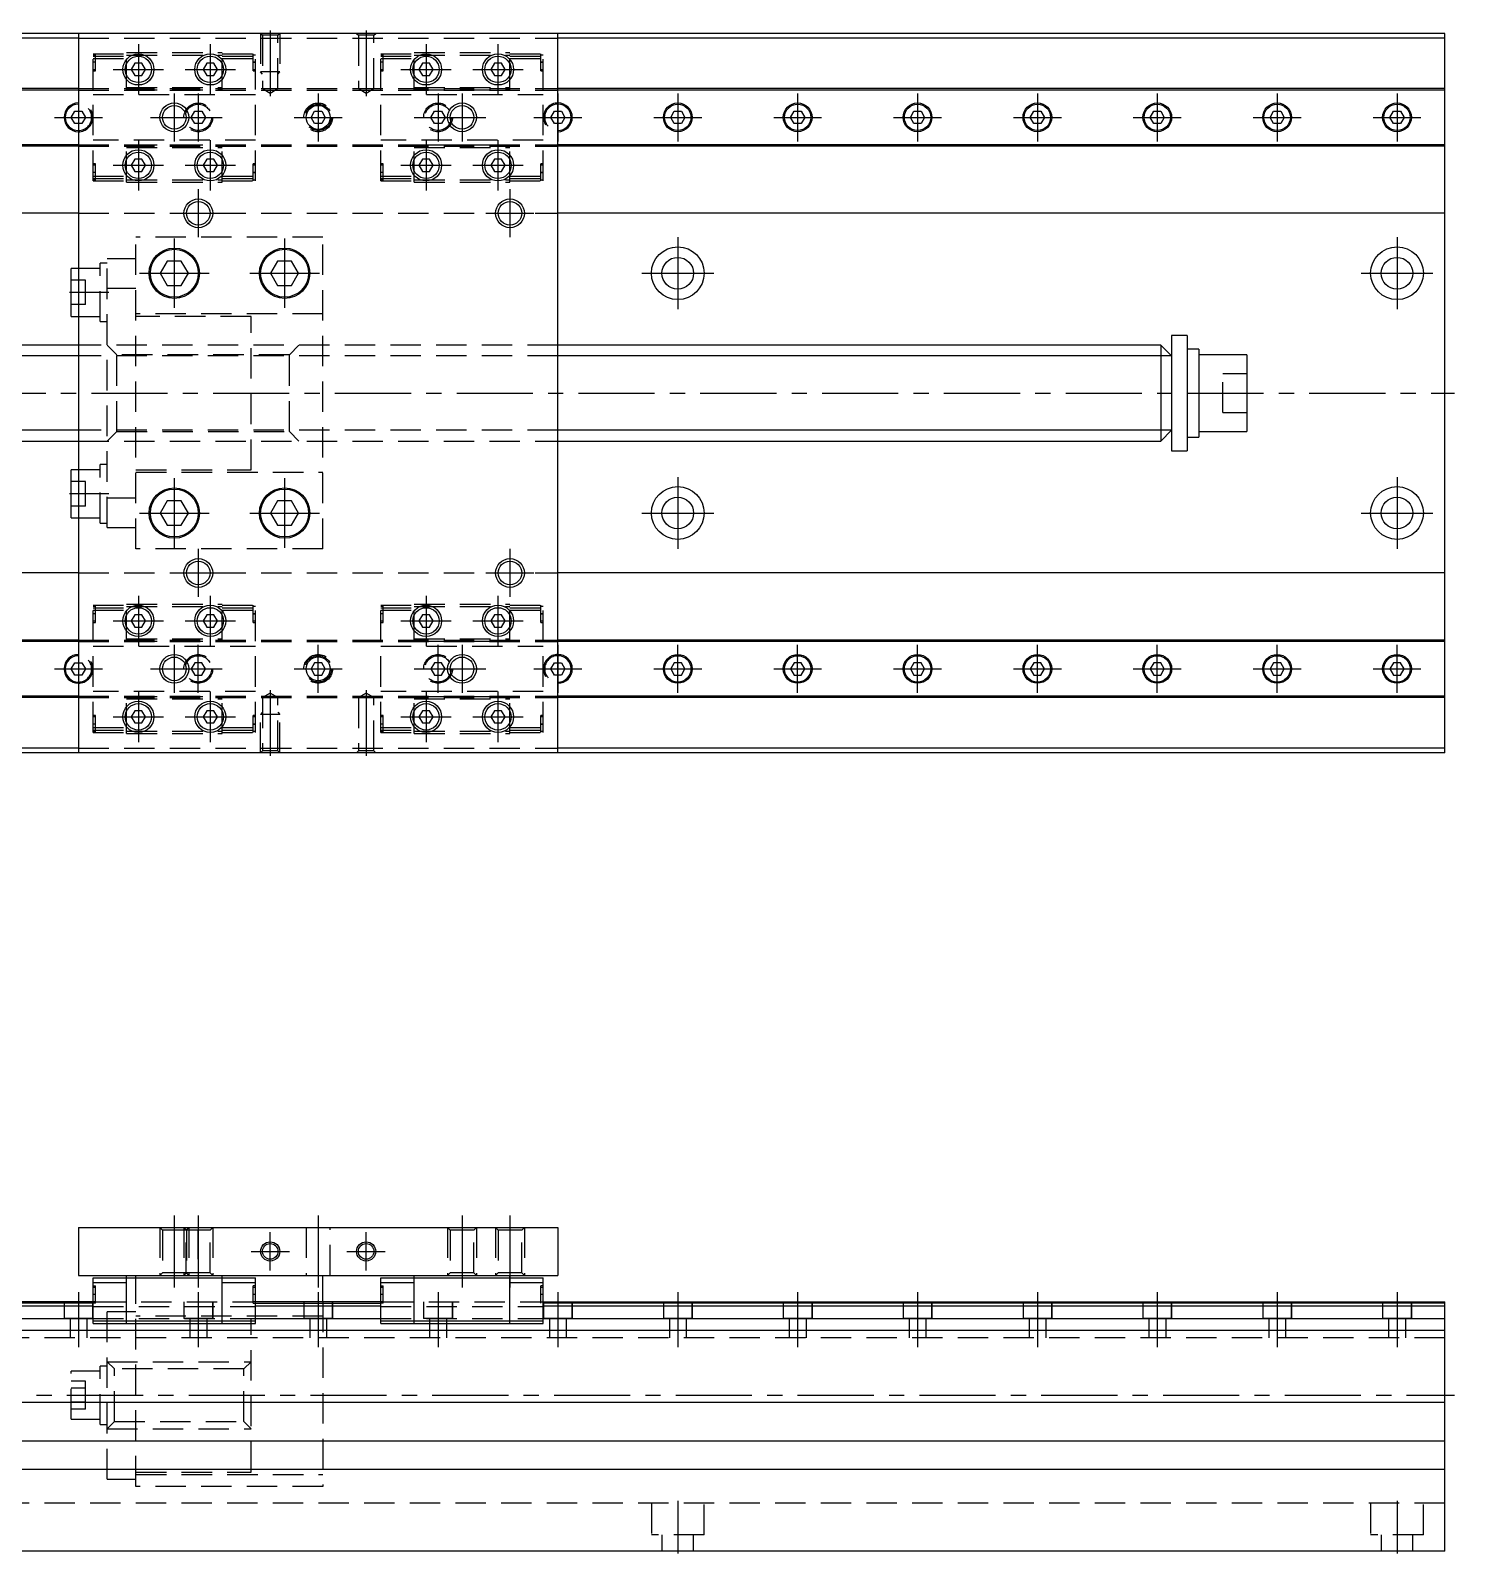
# Model space of a CAD drawing. Extents: x -2 to 800, y -8 to 327.
# Drawn here: x 502.7 to 799.7, y 9.5 to 327.1 of the extents above; entities that cross this region are included whole.
import ezdxf

# ---------------------------------------------------------------- set-up
doc = ezdxf.new("R2010")
doc.units = 0
doc.header["$LTSCALE"] = 0.5
doc.linetypes.add('CENTER', pattern=[50.8, 31.75, -6.35, 6.35, -6.35])
doc.linetypes.add('DASHED', pattern=[19.05, 12.7, -6.35])
for name, color, linetype in [('MSM_CENTER', 1, 'CENTER'), ('MSM_CONTINUOUS', 7, 'CONTINUOUS'), ('MSM_DASHED', 4, 'DASHED'), ('MSM_NARROW', 5, 'CONTINUOUS')]:
    doc.layers.add(name, color=color, linetype=linetype)

msp = doc.modelspace()

# ---------------------------------------------------------------- linework, layer by layer
at = {"layer": 'MSM_CENTER'}
for p, q in [((525.18, 324.22), (525.18, 313.72)), ((540.18, 324.22), (540.18, 313.72)), ((552.68, 327.09), (552.68, 313.41)), ((572.68, 327.09), (572.68, 313.41)), ((585.18, 324.22), (585.18, 313.72)), ((600.18, 324.22), (600.18, 313.72)), ((516.25, 320.47), (515.7, 320.47)), ((519.93, 318.97), (530.43, 318.97)), ((534.93, 318.97), (545.43, 318.97)), ((549.65, 320.47), (549.1, 320.47)), ((576.25, 320.47), (575.7, 320.47)), ((579.93, 318.97), (590.43, 318.97)), ((594.93, 318.97), (605.43, 318.97)), ((609.65, 320.47), (609.1, 320.47)), ((512.68, 313.97), (512.68, 303.97)), ((532.68, 313.97), (532.68, 303.97)), ((537.68, 313.97), (537.68, 303.97)), ((562.68, 313.97), (562.68, 303.97)), ((587.68, 313.97), (587.68, 303.97)), ((592.68, 313.97), (592.68, 303.97)), ((612.68, 313.97), (612.68, 303.97)), ((637.68, 313.97), (637.68, 303.97)), ((662.68, 313.97), (662.68, 303.97)), ((687.68, 313.97), (687.68, 303.97)), ((712.68, 313.97), (712.68, 303.97)), ((737.68, 313.97), (737.68, 303.97)), ((762.68, 313.97), (762.68, 303.97)), ((787.68, 313.97), (787.68, 303.97)), ((507.68, 308.97), (517.68, 308.97)), ((527.68, 308.97), (542.68, 308.97)), ((557.68, 308.97), (567.68, 308.97)), ((582.68, 308.97), (597.68, 308.97)), ((607.68, 308.97), (617.68, 308.97)), ((632.68, 308.97), (642.68, 308.97)), ((657.68, 308.97), (667.68, 308.97)), ((682.68, 308.97), (692.68, 308.97)), ((707.68, 308.97), (717.68, 308.97)), ((732.68, 308.97), (742.68, 308.97)), ((757.68, 308.97), (767.68, 308.97)), ((782.68, 308.97), (792.68, 308.97)), ((525.18, 304.22), (525.18, 293.72)), ((540.18, 304.22), (540.18, 293.72)), ((585.18, 304.22), (585.18, 293.72)), ((600.18, 304.22), (600.18, 293.72)), ((519.93, 298.97), (530.43, 298.97)), ((534.93, 298.97), (545.43, 298.97)), ((579.93, 298.97), (590.43, 298.97)), ((594.93, 298.97), (605.43, 298.97)), ((516.25, 297.47), (515.7, 297.47)), ((549.65, 297.47), (549.1, 297.47)), ((576.25, 297.47), (575.7, 297.47)), ((609.65, 297.47), (609.1, 297.47)), ((537.68, 293.97), (537.68, 283.97)), ((602.68, 293.97), (602.68, 283.97)), ((532.68, 288.97), (542.68, 288.97)), ((597.68, 288.97), (607.68, 288.97)), ((532.68, 283.72), (532.68, 269.22)), ((555.68, 283.72), (555.68, 269.22)), ((637.68, 283.97), (637.68, 268.97)), ((787.68, 283.97), (787.68, 268.97)), ((525.43, 276.47), (539.93, 276.47)), ((548.43, 276.47), (562.93, 276.47)), ((630.18, 276.47), (645.18, 276.47)), ((780.18, 276.47), (795.18, 276.47)), ((519.05, 272.47), (510.8, 272.47)), ((210.58, 251.47), (799.68, 251.47)), ((532.68, 233.72), (532.68, 219.22)), ((555.68, 233.72), (555.68, 219.22)), ((637.68, 233.97), (637.68, 218.97)), ((787.68, 233.97), (787.68, 218.97)), ((519.05, 230.47), (510.8, 230.47)), ((525.43, 226.47), (539.93, 226.47)), ((548.43, 226.47), (562.93, 226.47)), ((630.18, 226.47), (645.18, 226.47)), ((780.18, 226.47), (795.18, 226.47)), ((537.68, 218.97), (537.68, 208.97)), ((602.68, 218.97), (602.68, 208.97)), ((532.68, 213.97), (542.68, 213.97)), ((597.68, 213.97), (607.68, 213.97)), ((525.18, 209.22), (525.18, 198.72)), ((540.18, 209.22), (540.18, 198.72)), ((585.18, 209.22), (585.18, 198.72)), ((600.18, 209.22), (600.18, 198.72)), ((516.25, 205.47), (515.7, 205.47)), ((519.93, 203.97), (530.43, 203.97)), ((534.93, 203.97), (545.43, 203.97)), ((549.65, 205.47), (549.1, 205.47)), ((576.25, 205.47), (575.7, 205.47)), ((579.93, 203.97), (590.43, 203.97)), ((594.93, 203.97), (605.43, 203.97)), ((609.65, 205.47), (609.1, 205.47)), ((512.68, 198.97), (512.68, 188.97)), ((532.68, 198.97), (532.68, 188.97)), ((537.68, 188.97), (537.68, 198.97)), ((562.68, 188.97), (562.68, 198.97)), ((587.68, 188.97), (587.68, 198.97)), ((592.68, 198.97), (592.68, 188.97)), ((612.68, 198.97), (612.68, 188.97)), ((637.68, 188.97), (637.68, 198.97)), ((662.68, 188.97), (662.68, 198.97)), ((687.68, 188.97), (687.68, 198.97)), ((712.68, 188.97), (712.68, 198.97)), ((737.68, 188.97), (737.68, 198.97)), ((762.68, 188.97), (762.68, 198.97)), ((787.68, 188.97), (787.68, 198.97)), ((507.68, 193.97), (517.68, 193.97)), ((527.68, 193.97), (542.68, 193.97)), ((557.68, 193.97), (567.68, 193.97)), ((582.68, 193.97), (597.68, 193.97)), ((607.68, 193.97), (617.68, 193.97)), ((632.68, 193.97), (642.68, 193.97)), ((657.68, 193.97), (667.68, 193.97)), ((682.68, 193.97), (692.68, 193.97)), ((707.68, 193.97), (717.68, 193.97)), ((732.68, 193.97), (742.68, 193.97)), ((757.68, 193.97), (767.68, 193.97)), ((782.68, 193.97), (792.68, 193.97)), ((525.18, 189.22), (525.18, 178.72)), ((540.18, 189.22), (540.18, 178.72)), ((552.68, 189.53), (552.68, 175.85)), ((572.68, 189.53), (572.68, 175.85)), ((585.18, 189.22), (585.18, 178.72)), ((600.18, 189.22), (600.18, 178.72)), ((516.25, 182.47), (515.7, 182.47)), ((519.93, 183.97), (530.43, 183.97)), ((534.93, 183.97), (545.43, 183.97)), ((549.65, 182.47), (549.1, 182.47)), ((576.25, 182.47), (575.7, 182.47)), ((579.93, 183.97), (590.43, 183.97)), ((594.93, 183.97), (605.43, 183.97)), ((609.65, 182.47), (609.1, 182.47)), ((532.68, 80), (532.68, 65)), ((537.68, 80), (537.68, 65)), ((562.68, 80), (562.68, 65)), ((592.68, 80), (592.68, 65)), ((602.68, 80), (602.68, 65)), ((552.68, 68.5), (552.68, 76.5)), ((572.68, 68.5), (572.68, 76.5)), ((548.68, 72.5), (556.68, 72.5)), ((568.68, 72.5), (576.68, 72.5)), ((512.68, 64), (512.68, 52.5)), ((537.68, 64), (537.68, 52.5)), ((562.68, 64), (562.68, 52.5)), ((587.68, 64), (587.68, 52.5)), ((612.68, 64), (612.68, 52.5)), ((637.68, 64), (637.68, 52.5)), ((662.68, 64), (662.68, 52.5)), ((687.68, 64), (687.68, 52.5)), ((712.68, 64), (712.68, 52.5)), ((737.68, 64), (737.68, 52.5)), ((762.68, 64), (762.68, 52.5)), ((787.68, 64), (787.68, 52.5)), ((516.25, 63.5), (515.7, 63.5)), ((549.65, 63.5), (549.1, 63.5)), ((576.25, 63.5), (575.7, 63.5)), ((609.65, 63.5), (609.1, 63.5)), ((256.28, 42.5), (799.68, 42.5)), ((637.68, 20.5), (637.68, 9.5)), ((787.68, 20.5), (787.68, 9.5))]:
    msp.add_line(p, q, dxfattribs=at)
at = {"layer": 'MSM_CONTINUOUS'}
for p, q in [((512.68, 325.47), (327.68, 325.47)), ((797.68, 326.47), (327.73, 326.47)), ((512.68, 326.47), (512.68, 176.47)), ((612.68, 176.47), (612.68, 326.47)), ((797.68, 325.47), (612.68, 325.47)), ((797.68, 176.47), (797.68, 326.47)), ((524.44, 320.25), (523.7, 318.97)), ((523.7, 318.97), (524.44, 317.69)), ((525.92, 320.25), (524.44, 320.25)), ((524.44, 317.69), (525.92, 317.69)), ((526.65, 318.97), (525.92, 320.25)), ((525.92, 317.69), (526.65, 318.97)), ((539.44, 320.25), (538.7, 318.97)), ((538.7, 318.97), (539.44, 317.69)), ((540.92, 320.25), (539.44, 320.25)), ((539.44, 317.69), (540.92, 317.69)), ((541.65, 318.97), (540.92, 320.25)), ((540.92, 317.69), (541.65, 318.97)), ((584.44, 320.25), (583.7, 318.97)), ((583.7, 318.97), (584.44, 317.69)), ((585.92, 320.25), (584.44, 320.25)), ((584.44, 317.69), (585.92, 317.69)), ((586.65, 318.97), (585.92, 320.25)), ((585.92, 317.69), (586.65, 318.97)), ((599.44, 320.25), (598.7, 318.97)), ((598.7, 318.97), (599.44, 317.69)), ((600.92, 320.25), (599.44, 320.25)), ((599.44, 317.69), (600.92, 317.69)), ((601.65, 318.97), (600.92, 320.25)), ((600.92, 317.69), (601.65, 318.97)), ((512.68, 314.97), (327.68, 314.97)), ((512.68, 314.67), (327.68, 314.67)), ((797.68, 314.97), (612.68, 314.97)), ((797.63, 314.67), (612.68, 314.67)), ((797.63, 302.97), (797.63, 314.97)), ((511.2, 308.97), (511.94, 310.25)), ((511.94, 307.69), (511.2, 308.97)), ((511.94, 310.25), (512.68, 310.25)), ((561.2, 308.97), (561.94, 310.25)), ((561.94, 307.69), (561.2, 308.97)), ((561.94, 310.25), (563.42, 310.25)), ((563.42, 310.25), (564.15, 308.97)), ((564.15, 308.97), (563.42, 307.69)), ((612.68, 310.25), (613.42, 310.25)), ((613.42, 310.25), (614.15, 308.97)), ((614.15, 308.97), (613.42, 307.69)), ((636.2, 308.97), (636.94, 310.25)), ((636.94, 307.69), (636.2, 308.97)), ((636.94, 310.25), (638.42, 310.25)), ((638.42, 310.25), (639.15, 308.97)), ((639.15, 308.97), (638.42, 307.69)), ((661.2, 308.97), (661.94, 310.25)), ((661.94, 307.69), (661.2, 308.97)), ((661.94, 310.25), (663.42, 310.25)), ((663.42, 310.25), (664.15, 308.97)), ((664.15, 308.97), (663.42, 307.69)), ((686.2, 308.97), (686.94, 310.25)), ((686.94, 307.69), (686.2, 308.97)), ((686.94, 310.25), (688.42, 310.25)), ((688.42, 310.25), (689.15, 308.97)), ((689.15, 308.97), (688.42, 307.69)), ((711.2, 308.97), (711.94, 310.25)), ((711.94, 307.69), (711.2, 308.97)), ((711.94, 310.25), (713.42, 310.25)), ((713.42, 310.25), (714.15, 308.97)), ((714.15, 308.97), (713.42, 307.69)), ((736.2, 308.97), (736.94, 310.25)), ((736.94, 307.69), (736.2, 308.97)), ((736.94, 310.25), (738.42, 310.25)), ((738.42, 310.25), (739.15, 308.97)), ((739.15, 308.97), (738.42, 307.69)), ((761.2, 308.97), (761.94, 310.25)), ((761.94, 307.69), (761.2, 308.97)), ((761.94, 310.25), (763.42, 310.25)), ((763.42, 310.25), (764.15, 308.97)), ((764.15, 308.97), (763.42, 307.69)), ((786.2, 308.97), (786.94, 310.25)), ((786.94, 307.69), (786.2, 308.97)), ((786.94, 310.25), (788.42, 310.25)), ((788.42, 310.25), (789.15, 308.97)), ((789.15, 308.97), (788.42, 307.69)), ((512.68, 307.69), (511.94, 307.69)), ((563.42, 307.69), (561.94, 307.69)), ((613.42, 307.69), (612.68, 307.69)), ((638.42, 307.69), (636.94, 307.69)), ((663.42, 307.69), (661.94, 307.69)), ((688.42, 307.69), (686.94, 307.69)), ((713.42, 307.69), (711.94, 307.69)), ((738.42, 307.69), (736.94, 307.69)), ((763.42, 307.69), (761.94, 307.69)), ((788.42, 307.69), (786.94, 307.69)), ((512.68, 303.27), (327.68, 303.27)), ((512.68, 302.97), (327.68, 302.97)), ((797.63, 303.27), (612.68, 303.27)), ((797.63, 302.97), (612.68, 302.97)), ((524.44, 300.25), (523.7, 298.97)), ((523.7, 298.97), (524.44, 297.69)), ((525.92, 300.25), (524.44, 300.25)), ((526.65, 298.97), (525.92, 300.25)), ((525.92, 297.69), (526.65, 298.97)), ((539.44, 300.25), (538.7, 298.97)), ((538.7, 298.97), (539.44, 297.69)), ((540.92, 300.25), (539.44, 300.25)), ((541.65, 298.97), (540.92, 300.25)), ((540.92, 297.69), (541.65, 298.97)), ((584.44, 300.25), (583.7, 298.97)), ((583.7, 298.97), (584.44, 297.69)), ((585.92, 300.25), (584.44, 300.25)), ((586.65, 298.97), (585.92, 300.25)), ((585.92, 297.69), (586.65, 298.97)), ((599.44, 300.25), (598.7, 298.97)), ((598.7, 298.97), (599.44, 297.69)), ((600.92, 300.25), (599.44, 300.25)), ((601.65, 298.97), (600.92, 300.25)), ((600.92, 297.69), (601.65, 298.97)), ((524.44, 297.69), (525.92, 297.69)), ((539.44, 297.69), (540.92, 297.69)), ((584.44, 297.69), (585.92, 297.69)), ((599.44, 297.69), (600.92, 297.69)), ((512.68, 288.97), (327.68, 288.97)), ((797.68, 288.97), (612.68, 288.97)), ((511.18, 267.47), (511.18, 277.47)), ((512.68, 277.47), (511.18, 277.47)), ((531.21, 279.01), (529.74, 276.47)), ((529.74, 276.47), (531.21, 273.93)), ((534.14, 279.01), (531.21, 279.01)), ((535.61, 276.47), (534.14, 279.01)), ((534.14, 273.93), (535.61, 276.47)), ((554.21, 279.01), (552.74, 276.47)), ((552.74, 276.47), (554.21, 273.93)), ((557.14, 279.01), (554.21, 279.01)), ((558.61, 276.47), (557.14, 279.01)), ((557.14, 273.93), (558.61, 276.47)), ((531.21, 273.93), (534.14, 273.93)), ((554.21, 273.93), (557.14, 273.93)), ((511.18, 267.47), (512.68, 267.47)), ((512.68, 261.47), (327.68, 261.47)), ((738.43, 261.47), (612.68, 261.47)), ((740.68, 259.22), (738.43, 261.47)), ((738.43, 261.47), (738.43, 241.47)), ((740.68, 263.47), (740.68, 239.47)), ((743.88, 263.47), (740.68, 263.47)), ((743.88, 263.47), (743.88, 239.47)), ((746.38, 260.67), (743.88, 260.67)), ((746.38, 260.67), (746.38, 242.27)), ((756.38, 259.47), (746.38, 259.47)), ((756.38, 259.47), (756.38, 243.47)), ((327.68, 241.47), (512.68, 241.47)), ((612.68, 241.47), (738.43, 241.47)), ((738.43, 241.47), (740.68, 243.72)), ((743.88, 242.27), (746.38, 242.27)), ((746.38, 243.47), (756.38, 243.47)), ((740.68, 239.47), (743.88, 239.47)), ((511.18, 225.47), (511.18, 235.47)), ((512.68, 235.47), (511.18, 235.47)), ((531.21, 229.01), (529.74, 226.47)), ((534.14, 229.01), (531.21, 229.01)), ((535.61, 226.47), (534.14, 229.01)), ((554.21, 229.01), (552.74, 226.47)), ((557.14, 229.01), (554.21, 229.01)), ((558.61, 226.47), (557.14, 229.01)), ((529.74, 226.47), (531.21, 223.93)), ((534.14, 223.93), (535.61, 226.47)), ((552.74, 226.47), (554.21, 223.93)), ((557.14, 223.93), (558.61, 226.47)), ((511.18, 225.47), (512.68, 225.47)), ((531.21, 223.93), (534.14, 223.93)), ((554.21, 223.93), (557.14, 223.93)), ((512.68, 213.97), (327.68, 213.97)), ((797.68, 213.97), (612.68, 213.97)), ((524.44, 205.25), (523.7, 203.97)), ((523.7, 203.97), (524.44, 202.69)), ((525.92, 205.25), (524.44, 205.25)), ((526.65, 203.97), (525.92, 205.25)), ((525.92, 202.69), (526.65, 203.97)), ((539.44, 205.25), (538.7, 203.97)), ((538.7, 203.97), (539.44, 202.69)), ((540.92, 205.25), (539.44, 205.25)), ((541.65, 203.97), (540.92, 205.25)), ((540.92, 202.69), (541.65, 203.97)), ((584.44, 205.25), (583.7, 203.97)), ((583.7, 203.97), (584.44, 202.69)), ((585.92, 205.25), (584.44, 205.25)), ((586.65, 203.97), (585.92, 205.25)), ((585.92, 202.69), (586.65, 203.97)), ((599.44, 205.25), (598.7, 203.97)), ((598.7, 203.97), (599.44, 202.69)), ((600.92, 205.25), (599.44, 205.25)), ((601.65, 203.97), (600.92, 205.25)), ((600.92, 202.69), (601.65, 203.97)), ((524.44, 202.69), (525.92, 202.69)), ((539.44, 202.69), (540.92, 202.69)), ((584.44, 202.69), (585.92, 202.69)), ((599.44, 202.69), (600.92, 202.69)), ((512.68, 199.97), (327.68, 199.97)), ((512.68, 199.67), (327.68, 199.67)), ((797.63, 199.97), (612.68, 199.97)), ((797.63, 199.67), (612.68, 199.67)), ((797.63, 187.97), (797.63, 199.97)), ((511.2, 193.97), (511.94, 195.25)), ((511.94, 192.69), (511.2, 193.97)), ((511.94, 195.25), (512.68, 195.25)), ((561.94, 195.25), (561.2, 193.97)), ((561.2, 193.97), (561.94, 192.69)), ((563.42, 195.25), (561.94, 195.25)), ((564.15, 193.97), (563.42, 195.25)), ((563.42, 192.69), (564.15, 193.97)), ((612.68, 195.25), (613.42, 195.25)), ((613.42, 195.25), (614.15, 193.97)), ((614.15, 193.97), (613.42, 192.69)), ((636.94, 195.25), (636.2, 193.97)), ((636.2, 193.97), (636.94, 192.69)), ((638.42, 195.25), (636.94, 195.25)), ((639.15, 193.97), (638.42, 195.25)), ((638.42, 192.69), (639.15, 193.97)), ((661.94, 195.25), (661.2, 193.97)), ((661.2, 193.97), (661.94, 192.69)), ((663.42, 195.25), (661.94, 195.25)), ((664.15, 193.97), (663.42, 195.25)), ((663.42, 192.69), (664.15, 193.97)), ((686.94, 195.25), (686.2, 193.97)), ((686.2, 193.97), (686.94, 192.69)), ((688.42, 195.25), (686.94, 195.25)), ((689.15, 193.97), (688.42, 195.25)), ((688.42, 192.69), (689.15, 193.97)), ((711.94, 195.25), (711.2, 193.97)), ((711.2, 193.97), (711.94, 192.69)), ((713.42, 195.25), (711.94, 195.25)), ((714.15, 193.97), (713.42, 195.25)), ((713.42, 192.69), (714.15, 193.97)), ((736.94, 195.25), (736.2, 193.97)), ((736.2, 193.97), (736.94, 192.69)), ((738.42, 195.25), (736.94, 195.25)), ((739.15, 193.97), (738.42, 195.25)), ((738.42, 192.69), (739.15, 193.97)), ((761.94, 195.25), (761.2, 193.97)), ((761.2, 193.97), (761.94, 192.69)), ((763.42, 195.25), (761.94, 195.25)), ((764.15, 193.97), (763.42, 195.25)), ((763.42, 192.69), (764.15, 193.97)), ((786.94, 195.25), (786.2, 193.97)), ((786.2, 193.97), (786.94, 192.69)), ((788.42, 195.25), (786.94, 195.25)), ((789.15, 193.97), (788.42, 195.25)), ((788.42, 192.69), (789.15, 193.97)), ((512.68, 192.69), (511.94, 192.69)), ((561.94, 192.69), (563.42, 192.69)), ((613.42, 192.69), (612.68, 192.69)), ((636.94, 192.69), (638.42, 192.69)), ((661.94, 192.69), (663.42, 192.69)), ((686.94, 192.69), (688.42, 192.69)), ((711.94, 192.69), (713.42, 192.69)), ((736.94, 192.69), (738.42, 192.69)), ((761.94, 192.69), (763.42, 192.69)), ((786.94, 192.69), (788.42, 192.69)), ((512.68, 188.27), (327.68, 188.27)), ((512.68, 187.97), (327.68, 187.97)), ((797.63, 188.27), (612.68, 188.27)), ((797.68, 187.97), (612.68, 187.97)), ((524.44, 185.25), (523.7, 183.97)), ((525.92, 185.25), (524.44, 185.25)), ((526.65, 183.97), (525.92, 185.25)), ((539.44, 185.25), (538.7, 183.97)), ((540.92, 185.25), (539.44, 185.25)), ((541.65, 183.97), (540.92, 185.25)), ((584.44, 185.25), (583.7, 183.97)), ((585.92, 185.25), (584.44, 185.25)), ((586.65, 183.97), (585.92, 185.25)), ((599.44, 185.25), (598.7, 183.97)), ((600.92, 185.25), (599.44, 185.25)), ((601.65, 183.97), (600.92, 185.25)), ((523.7, 183.97), (524.44, 182.69)), ((524.44, 182.69), (525.92, 182.69)), ((525.92, 182.69), (526.65, 183.97)), ((538.7, 183.97), (539.44, 182.69)), ((539.44, 182.69), (540.92, 182.69)), ((540.92, 182.69), (541.65, 183.97)), ((583.7, 183.97), (584.44, 182.69)), ((584.44, 182.69), (585.92, 182.69)), ((585.92, 182.69), (586.65, 183.97)), ((598.7, 183.97), (599.44, 182.69)), ((599.44, 182.69), (600.92, 182.69)), ((600.92, 182.69), (601.65, 183.97)), ((512.68, 177.47), (327.68, 177.47)), ((797.68, 176.47), (327.73, 176.47)), ((797.68, 177.47), (612.68, 177.47)), ((512.68, 77.5), (512.68, 67.5)), ((512.68, 77.5), (612.68, 77.5)), ((612.68, 77.5), (612.68, 67.5)), ((512.68, 67.5), (612.68, 67.5)), ((515.73, 67), (549.63, 67)), ((515.73, 57.5), (515.73, 67)), ((522.73, 57.5), (522.73, 67.5)), ((542.63, 57.5), (542.63, 67.5)), ((549.63, 57.5), (549.63, 67)), ((563.68, 62), (563.68, 67.5)), ((575.73, 57.5), (575.73, 67)), ((575.73, 67), (609.63, 67)), ((582.73, 57.5), (582.73, 67.5)), ((602.63, 57.5), (602.63, 67.5)), ((609.63, 57.5), (609.63, 67)), ((515.73, 66), (522.73, 66)), ((515.73, 65.3), (516.23, 65.3)), ((516.23, 65), (515.73, 65)), ((516.23, 61.7), (516.23, 65.3)), ((542.63, 66), (549.63, 66)), ((549.13, 61.7), (549.13, 65.3)), ((549.63, 65.3), (549.13, 65.3)), ((549.63, 65), (549.13, 65)), ((575.73, 66), (582.73, 66)), ((575.73, 65.3), (576.23, 65.3)), ((576.23, 65), (575.73, 65)), ((576.23, 61.7), (576.23, 65.3)), ((602.63, 66), (609.63, 66)), ((609.63, 65.3), (609.13, 65.3)), ((609.13, 61.7), (609.13, 65.3)), ((609.63, 65), (609.13, 65)), ((516.23, 62), (327.68, 62)), ((516.23, 61.7), (327.68, 61.7)), ((515.73, 61.05), (327.68, 61.05)), ((516.23, 61.7), (515.73, 61.7)), ((576.23, 62), (549.13, 62)), ((549.13, 61.7), (575.73, 61.7)), ((549.13, 61.7), (549.63, 61.7)), ((575.73, 61.05), (549.63, 61.05)), ((576.23, 61.7), (575.73, 61.7)), ((609.13, 62), (797.63, 62)), ((797.63, 61.7), (609.63, 61.7)), ((797.63, 61.05), (609.63, 61.05)), ((797.63, 56), (797.63, 62)), ((515.73, 58.45), (327.68, 58.45)), ((515.73, 58), (549.63, 58)), ((515.73, 57.5), (549.63, 57.5)), ((575.73, 58.45), (549.63, 58.45)), ((575.73, 58), (609.63, 58)), ((575.73, 57.5), (609.63, 57.5)), ((797.63, 58.45), (609.63, 58.45)), ((797.68, 56), (327.68, 56)), ((797.68, 10), (797.68, 56)), ((797.68, 41), (327.68, 41)), ((327.68, 33), (797.68, 33)), ((797.68, 27), (327.68, 27)), ((797.68, 10), (327.68, 10))]:
    msp.add_line(p, q, dxfattribs=at)
for centre, radius in [((525.18, 318.97), 3.25), ((525.18, 318.97), 2.75), ((540.18, 318.97), 3.25), ((540.18, 318.97), 2.75), ((585.18, 318.97), 3.25), ((585.18, 318.97), 2.75), ((600.18, 318.97), 3.25), ((600.18, 318.97), 2.75), ((532.68, 308.97), 2.46), ((562.68, 308.97), 2.5), ((592.68, 308.97), 2.46), ((637.68, 308.97), 3), ((637.68, 308.97), 2.75), ((662.68, 308.97), 3), ((662.68, 308.97), 2.75), ((687.68, 308.97), 3), ((687.68, 308.97), 2.75), ((712.68, 308.97), 3), ((712.68, 308.97), 2.75), ((737.68, 308.97), 3), ((737.68, 308.97), 2.75), ((762.68, 308.97), 3), ((762.68, 308.97), 2.75), ((787.68, 308.97), 3), ((787.68, 308.97), 2.75), ((525.18, 298.97), 3.25), ((525.18, 298.97), 2.75), ((540.18, 298.97), 3.25), ((540.18, 298.97), 2.75), ((585.18, 298.97), 3.25), ((585.18, 298.97), 2.75), ((600.18, 298.97), 3.25), ((600.18, 298.97), 2.75), ((537.68, 288.97), 2.46), ((602.68, 288.97), 2.46), ((532.68, 276.47), 5.25), ((532.68, 276.47), 5), ((555.68, 276.47), 5.25), ((555.68, 276.47), 5), ((637.68, 276.47), 5.5), ((637.68, 276.47), 3.3), ((787.68, 276.47), 5.5), ((787.68, 276.47), 3.3), ((637.68, 226.47), 5.5), ((787.68, 226.47), 5.5), ((532.68, 226.47), 5.25), ((532.68, 226.47), 5), ((555.68, 226.47), 5.25), ((555.68, 226.47), 5), ((637.68, 226.47), 3.3), ((787.68, 226.47), 3.3), ((537.68, 213.97), 2.46), ((602.68, 213.97), 2.46), ((525.18, 203.97), 3.25), ((525.18, 203.97), 2.75), ((540.18, 203.97), 3.25), ((540.18, 203.97), 2.75), ((585.18, 203.97), 3.25), ((585.18, 203.97), 2.75), ((600.18, 203.97), 3.25), ((600.18, 203.97), 2.75), ((637.68, 193.97), 3), ((662.68, 193.97), 3), ((687.68, 193.97), 3), ((712.68, 193.97), 3), ((737.68, 193.97), 3), ((762.68, 193.97), 3), ((787.68, 193.97), 3), ((532.68, 193.97), 2.46), ((562.68, 193.97), 2.5), ((592.68, 193.97), 2.46), ((637.68, 193.97), 2.75), ((662.68, 193.97), 2.75), ((687.68, 193.97), 2.75), ((712.68, 193.97), 2.75), ((737.68, 193.97), 2.75), ((762.68, 193.97), 2.75), ((787.68, 193.97), 2.75), ((525.18, 183.97), 3.25), ((525.18, 183.97), 2.75), ((540.18, 183.97), 3.25), ((540.18, 183.97), 2.75), ((585.18, 183.97), 3.25), ((585.18, 183.97), 2.75), ((600.18, 183.97), 3.25), ((600.18, 183.97), 2.75), ((552.68, 72.5), 1.62), ((572.68, 72.5), 1.62)]:
    msp.add_circle(centre, radius, dxfattribs=at)
for centre, radius, start, end in [((512.68, 308.97), 3, 90, 270), ((512.68, 308.97), 2.75, 90, 270), ((612.68, 308.97), 3, 270, 90), ((612.68, 308.97), 2.75, 270, 90), ((512.68, 193.97), 3, 90, 270), ((612.68, 193.97), 3, 270, 90), ((512.68, 193.97), 2.75, 90, 270), ((612.68, 193.97), 2.75, 270, 90)]:
    msp.add_arc(centre, radius, start, end, dxfattribs=at)
at = {"layer": 'MSM_DASHED'}
for p, q in [((512.68, 325.47), (612.68, 325.47)), ((550.68, 326.47), (551.06, 326.09)), ((550.68, 326.47), (550.68, 318.47)), ((551.06, 326.09), (551.06, 314.97)), ((554.3, 326.09), (551.06, 326.09)), ((554.3, 326.09), (554.68, 326.47)), ((554.3, 314.97), (554.3, 326.09)), ((554.68, 326.47), (554.68, 318.47)), ((570.68, 326.47), (571.06, 326.09)), ((571.06, 326.09), (571.06, 314.97)), ((574.3, 326.09), (571.06, 326.09)), ((574.3, 326.09), (574.68, 326.47)), ((574.3, 314.97), (574.3, 326.09)), ((515.73, 295.72), (515.73, 322.22)), ((515.73, 322.22), (522.73, 322.22)), ((516.23, 321.97), (515.73, 321.97)), ((515.73, 321.72), (522.73, 321.72)), ((515.73, 321.22), (522.73, 321.22)), ((516.23, 318.67), (516.23, 322.22)), ((522.73, 322.47), (542.63, 322.47)), ((522.73, 314.72), (522.73, 322.47)), ((522.73, 321.97), (542.63, 321.97)), ((542.63, 314.72), (542.63, 322.47)), ((542.63, 322.22), (549.63, 322.22)), ((542.63, 321.72), (549.63, 321.72)), ((542.63, 321.22), (549.63, 321.22)), ((549.13, 318.67), (549.13, 322.22)), ((549.63, 321.97), (549.13, 321.97)), ((549.63, 295.72), (549.63, 322.22)), ((575.73, 322.22), (582.73, 322.22)), ((575.73, 295.72), (575.73, 322.22)), ((576.23, 321.97), (575.73, 321.97)), ((575.73, 321.72), (582.73, 321.72)), ((575.73, 321.22), (582.73, 321.22)), ((576.23, 318.67), (576.23, 322.22)), ((582.73, 322.47), (602.63, 322.47)), ((582.73, 314.72), (582.73, 322.47)), ((582.73, 321.97), (602.63, 321.97)), ((602.63, 314.72), (602.63, 322.47)), ((602.63, 322.22), (609.63, 322.22)), ((602.63, 321.72), (609.63, 321.72)), ((602.63, 321.22), (609.63, 321.22)), ((609.13, 318.67), (609.13, 322.22)), ((609.63, 321.97), (609.13, 321.97)), ((609.63, 295.72), (609.63, 322.22)), ((516.23, 320.47), (515.73, 320.47)), ((515.73, 318.97), (516.23, 318.97)), ((515.73, 318.67), (516.23, 318.67)), ((549.13, 320.47), (549.63, 320.47)), ((549.13, 318.97), (549.63, 318.97)), ((549.13, 318.67), (549.63, 318.67)), ((554.68, 318.47), (550.68, 318.47)), ((551.06, 317.97), (550.68, 318.47)), ((554.3, 317.97), (554.68, 318.47)), ((576.23, 320.47), (575.73, 320.47)), ((575.73, 318.97), (576.23, 318.97)), ((575.73, 318.67), (576.23, 318.67)), ((609.13, 320.47), (609.63, 320.47)), ((609.13, 318.97), (609.63, 318.97)), ((609.13, 318.67), (609.63, 318.67)), ((512.68, 314.97), (612.68, 314.97)), ((512.68, 314.67), (612.68, 314.67)), ((522.73, 315.22), (542.63, 315.22)), ((522.73, 314.72), (542.63, 314.72)), ((551.06, 314.97), (552.68, 314.03)), ((552.68, 314.03), (554.3, 314.97)), ((571.06, 314.97), (572.68, 314.03)), ((572.68, 314.03), (574.3, 314.97)), ((582.73, 315.22), (602.63, 315.22)), ((582.73, 314.72), (602.63, 314.72)), ((512.68, 312.12), (512.68, 305.82)), ((515.73, 313.72), (549.63, 313.72)), ((575.73, 313.72), (609.63, 313.72)), ((512.68, 310.25), (513.42, 310.25)), ((513.42, 310.25), (514.15, 308.97)), ((514.15, 308.97), (513.42, 307.69)), ((536.2, 308.97), (536.94, 310.25)), ((536.94, 307.69), (536.2, 308.97)), ((536.94, 310.25), (538.42, 310.25)), ((538.42, 310.25), (539.15, 308.97)), ((539.15, 308.97), (538.42, 307.69)), ((586.2, 308.97), (586.94, 310.25)), ((586.94, 307.69), (586.2, 308.97)), ((586.94, 310.25), (588.42, 310.25)), ((588.42, 310.25), (589.15, 308.97)), ((589.15, 308.97), (588.42, 307.69)), ((611.2, 308.97), (611.94, 310.25)), ((611.94, 307.69), (611.2, 308.97)), ((611.94, 310.25), (612.68, 310.25)), ((513.42, 307.69), (512.68, 307.69)), ((538.42, 307.69), (536.94, 307.69)), ((588.42, 307.69), (586.94, 307.69)), ((612.68, 307.69), (611.94, 307.69)), ((512.68, 303.27), (612.68, 303.27)), ((512.68, 302.97), (612.68, 302.97)), ((549.63, 304.22), (515.73, 304.22)), ((522.73, 303.22), (542.63, 303.22)), ((522.73, 295.47), (522.73, 303.22)), ((522.73, 302.72), (542.63, 302.72)), ((542.63, 295.47), (542.63, 303.22)), ((609.63, 304.22), (575.73, 304.22)), ((582.73, 303.22), (602.63, 303.22)), ((582.73, 295.47), (582.73, 303.22)), ((582.73, 302.72), (602.63, 302.72)), ((602.63, 295.47), (602.63, 303.22)), ((516.23, 299.27), (515.73, 299.27)), ((516.23, 298.97), (515.73, 298.97)), ((516.23, 295.72), (516.23, 299.27)), ((549.13, 295.72), (549.13, 299.27)), ((549.63, 299.27), (549.13, 299.27)), ((549.63, 298.97), (549.13, 298.97)), ((576.23, 299.27), (575.73, 299.27)), ((576.23, 298.97), (575.73, 298.97)), ((576.23, 295.72), (576.23, 299.27)), ((609.13, 295.72), (609.13, 299.27)), ((609.63, 299.27), (609.13, 299.27)), ((609.63, 298.97), (609.13, 298.97)), ((516.23, 297.47), (515.73, 297.47)), ((515.73, 296.72), (522.73, 296.72)), ((515.73, 296.22), (522.73, 296.22)), ((515.73, 295.97), (516.23, 295.97)), ((515.73, 295.72), (522.73, 295.72)), ((522.73, 295.97), (542.63, 295.97)), ((522.73, 295.47), (542.63, 295.47)), ((542.63, 296.72), (549.63, 296.72)), ((542.63, 296.22), (549.63, 296.22)), ((542.63, 295.72), (549.63, 295.72)), ((549.13, 297.47), (549.63, 297.47)), ((549.13, 295.97), (549.63, 295.97)), ((576.23, 297.47), (575.73, 297.47)), ((575.73, 296.72), (582.73, 296.72)), ((575.73, 296.22), (582.73, 296.22)), ((575.73, 295.97), (576.23, 295.97)), ((575.73, 295.72), (582.73, 295.72)), ((582.73, 295.97), (602.63, 295.97)), ((582.73, 295.47), (602.63, 295.47)), ((602.63, 296.72), (609.63, 296.72)), ((602.63, 296.22), (609.63, 296.22)), ((602.63, 295.72), (609.63, 295.72)), ((609.13, 297.47), (609.63, 297.47)), ((609.13, 295.97), (609.63, 295.97)), ((512.68, 288.97), (612.68, 288.97)), ((563.68, 283.97), (524.68, 283.97)), ((524.68, 218.97), (524.68, 283.97)), ((563.68, 218.97), (563.68, 283.97)), ((517.18, 277.47), (512.68, 277.47)), ((517.18, 266.37), (517.18, 278.57)), ((518.68, 278.57), (517.18, 278.57)), ((524.68, 279.47), (518.68, 279.47)), ((518.68, 223.47), (518.68, 279.47)), ((514.18, 275.01), (511.18, 275.01)), ((514.18, 269.93), (514.18, 275.01)), ((518.68, 273.33), (524.68, 273.33)), ((514.18, 272.47), (511.18, 272.47)), ((514.18, 269.93), (511.18, 269.93)), ((512.68, 267.47), (517.18, 267.47)), ((563.68, 267.97), (524.68, 267.97)), ((548.68, 267.47), (524.68, 267.47)), ((548.68, 235.47), (548.68, 267.47)), ((517.18, 266.37), (518.68, 266.37)), ((612.68, 261.47), (512.68, 261.47)), ((520.68, 259.47), (518.68, 261.47)), ((558.68, 261.47), (556.68, 259.47)), ((612.68, 259.22), (512.68, 259.22)), ((556.68, 259.47), (520.68, 259.47)), ((520.68, 243.47), (520.68, 259.47)), ((556.68, 243.47), (556.68, 259.47)), ((751.38, 255.53), (756.38, 255.53)), ((751.38, 247.41), (751.38, 255.53)), ((751.38, 251.47), (756.38, 251.47)), ((751.38, 247.41), (756.38, 247.41)), ((612.68, 243.72), (512.68, 243.72)), ((512.68, 241.47), (612.68, 241.47)), ((518.68, 241.47), (520.68, 243.47)), ((520.68, 243.47), (556.68, 243.47)), ((556.68, 243.47), (558.68, 241.47)), ((517.18, 235.47), (512.68, 235.47)), ((517.18, 224.37), (517.18, 236.57)), ((518.68, 236.57), (517.18, 236.57)), ((524.68, 235.47), (548.68, 235.47)), ((514.18, 233.01), (511.18, 233.01)), ((514.18, 227.93), (514.18, 233.01)), ((524.68, 234.97), (563.68, 234.97)), ((514.18, 230.47), (511.18, 230.47)), ((518.68, 229.61), (524.68, 229.61)), ((514.18, 227.93), (511.18, 227.93)), ((512.68, 225.47), (517.18, 225.47)), ((517.18, 224.37), (518.68, 224.37)), ((518.68, 223.47), (524.68, 223.47)), ((563.68, 218.97), (524.68, 218.97)), ((512.68, 213.97), (612.68, 213.97)), ((515.73, 207.22), (522.73, 207.22)), ((515.73, 180.72), (515.73, 207.22)), ((516.23, 206.97), (515.73, 206.97)), ((515.73, 206.72), (522.73, 206.72)), ((516.23, 203.67), (516.23, 207.22)), ((522.73, 207.47), (542.63, 207.47)), ((522.73, 199.72), (522.73, 207.47)), ((522.73, 206.97), (542.63, 206.97)), ((542.63, 199.72), (542.63, 207.47)), ((542.63, 207.22), (549.63, 207.22)), ((542.63, 206.72), (549.63, 206.72)), ((549.13, 203.67), (549.13, 207.22)), ((549.63, 206.97), (549.13, 206.97)), ((549.63, 180.72), (549.63, 207.22)), ((575.73, 207.22), (582.73, 207.22)), ((575.73, 180.72), (575.73, 207.22)), ((576.23, 206.97), (575.73, 206.97)), ((575.73, 206.72), (582.73, 206.72)), ((576.23, 203.67), (576.23, 207.22)), ((582.73, 207.47), (602.63, 207.47)), ((582.73, 199.72), (582.73, 207.47)), ((582.73, 206.97), (602.63, 206.97)), ((602.63, 199.72), (602.63, 207.47)), ((602.63, 207.22), (609.63, 207.22)), ((602.63, 206.72), (609.63, 206.72)), ((609.13, 203.67), (609.13, 207.22)), ((609.63, 206.97), (609.13, 206.97)), ((609.63, 180.72), (609.63, 207.22)), ((515.73, 206.22), (522.73, 206.22)), ((516.23, 205.47), (515.73, 205.47)), ((515.73, 203.97), (516.23, 203.97)), ((515.73, 203.67), (516.23, 203.67)), ((542.63, 206.22), (549.63, 206.22)), ((549.13, 205.47), (549.63, 205.47)), ((549.13, 203.97), (549.63, 203.97)), ((549.13, 203.67), (549.63, 203.67)), ((575.73, 206.22), (582.73, 206.22)), ((576.23, 205.47), (575.73, 205.47)), ((575.73, 203.97), (576.23, 203.97)), ((575.73, 203.67), (576.23, 203.67)), ((602.63, 206.22), (609.63, 206.22)), ((609.13, 205.47), (609.63, 205.47)), ((609.13, 203.97), (609.63, 203.97)), ((609.13, 203.67), (609.63, 203.67)), ((522.73, 200.22), (542.63, 200.22)), ((582.73, 200.22), (602.63, 200.22)), ((512.68, 199.97), (612.68, 199.97)), ((512.68, 199.67), (612.68, 199.67)), ((512.68, 197.12), (512.68, 190.82)), ((515.73, 198.72), (549.63, 198.72)), ((522.73, 199.72), (542.63, 199.72)), ((575.73, 198.72), (609.63, 198.72)), ((582.73, 199.72), (602.63, 199.72)), ((512.68, 195.25), (513.42, 195.25)), ((513.42, 195.25), (514.15, 193.97)), ((514.15, 193.97), (513.42, 192.69)), ((536.94, 195.25), (536.2, 193.97)), ((536.2, 193.97), (536.94, 192.69)), ((538.42, 195.25), (536.94, 195.25)), ((539.15, 193.97), (538.42, 195.25)), ((538.42, 192.69), (539.15, 193.97)), ((586.94, 195.25), (586.2, 193.97)), ((586.2, 193.97), (586.94, 192.69)), ((588.42, 195.25), (586.94, 195.25)), ((589.15, 193.97), (588.42, 195.25)), ((588.42, 192.69), (589.15, 193.97)), ((611.2, 193.97), (611.94, 195.25)), ((611.94, 192.69), (611.2, 193.97)), ((611.94, 195.25), (612.68, 195.25)), ((513.42, 192.69), (512.68, 192.69)), ((536.94, 192.69), (538.42, 192.69)), ((586.94, 192.69), (588.42, 192.69)), ((612.68, 192.69), (611.94, 192.69)), ((512.68, 188.27), (612.68, 188.27)), ((512.68, 187.97), (612.68, 187.97)), ((549.63, 189.22), (515.73, 189.22)), ((522.73, 188.22), (542.63, 188.22)), ((522.73, 180.47), (522.73, 188.22)), ((522.73, 187.72), (542.63, 187.72)), ((542.63, 180.47), (542.63, 188.22)), ((552.68, 188.91), (551.06, 187.97)), ((551.06, 187.97), (551.06, 176.85)), ((554.3, 187.97), (552.68, 188.91)), ((554.3, 176.85), (554.3, 187.97)), ((572.68, 188.91), (571.06, 187.97)), ((571.06, 187.97), (571.06, 176.85)), ((574.3, 187.97), (572.68, 188.91)), ((574.3, 176.85), (574.3, 187.97)), ((609.63, 189.22), (575.73, 189.22)), ((582.73, 180.47), (582.73, 188.22)), ((582.73, 188.22), (602.63, 188.22)), ((582.73, 187.72), (602.63, 187.72)), ((602.63, 180.47), (602.63, 188.22)), ((516.23, 184.27), (515.73, 184.27)), ((516.23, 180.72), (516.23, 184.27)), ((549.13, 180.72), (549.13, 184.27)), ((549.63, 184.27), (549.13, 184.27)), ((551.06, 184.97), (550.68, 184.47)), ((554.68, 184.47), (550.68, 184.47)), ((550.68, 176.47), (550.68, 184.47)), ((554.3, 184.97), (554.68, 184.47)), ((554.68, 176.47), (554.68, 184.47)), ((576.23, 184.27), (575.73, 184.27)), ((576.23, 180.72), (576.23, 184.27)), ((609.13, 180.72), (609.13, 184.27)), ((609.63, 184.27), (609.13, 184.27)), ((516.23, 183.97), (515.73, 183.97)), ((516.23, 182.47), (515.73, 182.47)), ((515.73, 181.72), (522.73, 181.72)), ((515.73, 181.22), (522.73, 181.22)), ((542.63, 181.72), (549.63, 181.72)), ((542.63, 181.22), (549.63, 181.22)), ((549.63, 183.97), (549.13, 183.97)), ((549.13, 182.47), (549.63, 182.47)), ((576.23, 183.97), (575.73, 183.97)), ((576.23, 182.47), (575.73, 182.47)), ((575.73, 181.72), (582.73, 181.72)), ((575.73, 181.22), (582.73, 181.22)), ((602.63, 181.72), (609.63, 181.72)), ((602.63, 181.22), (609.63, 181.22)), ((609.63, 183.97), (609.13, 183.97)), ((609.13, 182.47), (609.63, 182.47)), ((515.73, 180.97), (516.23, 180.97)), ((515.73, 180.72), (522.73, 180.72)), ((522.73, 180.97), (542.63, 180.97)), ((522.73, 180.47), (542.63, 180.47)), ((542.63, 180.72), (549.63, 180.72)), ((549.13, 180.97), (549.63, 180.97)), ((575.73, 180.97), (576.23, 180.97)), ((575.73, 180.72), (582.73, 180.72)), ((582.73, 180.97), (602.63, 180.97)), ((582.73, 180.47), (602.63, 180.47)), ((602.63, 180.72), (609.63, 180.72)), ((609.13, 180.97), (609.63, 180.97)), ((512.68, 177.47), (612.68, 177.47)), ((551.06, 176.85), (550.68, 176.47)), ((554.3, 176.85), (551.06, 176.85)), ((554.68, 176.47), (554.3, 176.85)), ((571.06, 176.85), (570.68, 176.47)), ((574.3, 176.85), (571.06, 176.85)), ((574.68, 176.47), (574.3, 176.85)), ((529.68, 77.5), (530.22, 76.96)), ((529.68, 77.5), (529.68, 67.5)), ((530.22, 76.96), (530.22, 68.04)), ((535.14, 76.96), (530.22, 76.96)), ((534.68, 77.5), (535.22, 76.96)), ((534.68, 77.5), (534.68, 67.5)), ((535.14, 76.96), (535.68, 77.5)), ((535.14, 68.04), (535.14, 76.96)), ((535.22, 76.96), (535.22, 68.04)), ((540.14, 76.96), (535.22, 76.96)), ((535.68, 77.5), (535.68, 67.5)), ((537.68, 70.9), (537.68, 76.9)), ((540.14, 76.96), (540.68, 77.5)), ((540.14, 68.04), (540.14, 76.96)), ((540.68, 77.5), (540.68, 67.5)), ((560.18, 77.5), (560.18, 67.5)), ((565.18, 67.5), (565.18, 77.5)), ((589.68, 77.5), (590.22, 76.96)), ((589.68, 77.5), (589.68, 67.5)), ((590.22, 76.96), (590.22, 68.04)), ((595.14, 76.96), (590.22, 76.96)), ((595.14, 76.96), (595.68, 77.5)), ((595.14, 68.04), (595.14, 76.96)), ((595.68, 77.5), (595.68, 67.5)), ((599.68, 77.5), (600.22, 76.96)), ((599.68, 77.5), (599.68, 67.5)), ((600.22, 76.96), (600.22, 68.04)), ((605.14, 76.96), (600.22, 76.96)), ((605.14, 76.96), (605.68, 77.5)), ((605.14, 68.04), (605.14, 76.96)), ((605.68, 77.5), (605.68, 67.5)), ((524.68, 23.5), (524.68, 67.5)), ((530.22, 68.04), (529.68, 67.5)), ((535.14, 68.04), (530.22, 68.04)), ((535.22, 68.04), (534.68, 67.5)), ((535.68, 67.5), (535.14, 68.04)), ((540.14, 68.04), (535.22, 68.04)), ((540.68, 67.5), (540.14, 68.04)), ((590.22, 68.04), (589.68, 67.5)), ((595.14, 68.04), (590.22, 68.04)), ((595.68, 67.5), (595.14, 68.04)), ((600.22, 68.04), (599.68, 67.5)), ((605.14, 68.04), (600.22, 68.04)), ((605.68, 67.5), (605.14, 68.04)), ((509.68, 62), (509.68, 58.5)), ((509.68, 62), (509.68, 58.5)), ((515.68, 58.5), (515.68, 62)), ((515.68, 62), (515.68, 58.5)), ((515.73, 61), (549.63, 61)), ((516.23, 62), (549.13, 62)), ((534.68, 62), (534.68, 58.5)), ((534.68, 62), (534.68, 58.5)), ((540.68, 58.5), (540.68, 62)), ((540.68, 62), (540.68, 58.5)), ((559.68, 62), (559.68, 58.5)), ((559.68, 62), (559.68, 58.5)), ((563.68, 62), (563.68, 23.5)), ((565.68, 58.5), (565.68, 62)), ((565.68, 62), (565.68, 58.5)), ((575.73, 61), (609.63, 61)), ((576.23, 62), (609.13, 62)), ((584.68, 62), (584.68, 58.5)), ((584.68, 62), (584.68, 58.5)), ((590.68, 58.5), (590.68, 62)), ((590.68, 62), (590.68, 58.5)), ((609.68, 62), (609.68, 58.5)), ((609.68, 62), (609.68, 58.5)), ((615.68, 58.5), (615.68, 62)), ((615.68, 62), (615.68, 58.5)), ((634.68, 62), (634.68, 58.5)), ((634.68, 62), (634.68, 58.5)), ((640.68, 58.5), (640.68, 62)), ((640.68, 62), (640.68, 58.5)), ((659.68, 62), (659.68, 58.5)), ((659.68, 62), (659.68, 58.5)), ((665.68, 58.5), (665.68, 62)), ((665.68, 62), (665.68, 58.5)), ((684.68, 62), (684.68, 58.5)), ((684.68, 62), (684.68, 58.5)), ((690.68, 58.5), (690.68, 62)), ((690.68, 62), (690.68, 58.5)), ((709.68, 62), (709.68, 58.5)), ((709.68, 62), (709.68, 58.5)), ((715.68, 58.5), (715.68, 62)), ((715.68, 62), (715.68, 58.5)), ((734.68, 62), (734.68, 58.5)), ((734.68, 62), (734.68, 58.5)), ((740.68, 58.5), (740.68, 62)), ((740.68, 62), (740.68, 58.5)), ((759.68, 62), (759.68, 58.5)), ((759.68, 62), (759.68, 58.5)), ((765.68, 58.5), (765.68, 62)), ((765.68, 62), (765.68, 58.5)), ((784.68, 62), (784.68, 58.5)), ((784.68, 62), (784.68, 58.5)), ((790.68, 58.5), (790.68, 62)), ((790.68, 62), (790.68, 58.5)), ((515.68, 58.5), (509.68, 58.5)), ((510.93, 58.5), (510.93, 54.5)), ((514.43, 58.5), (514.43, 54.5)), ((515.73, 58.5), (549.63, 58.5)), ((518.68, 60), (524.68, 60)), ((518.68, 25), (518.68, 60)), ((563.68, 59), (524.68, 59)), ((540.68, 58.5), (534.68, 58.5)), ((535.93, 58.5), (535.93, 54.5)), ((539.43, 58.5), (539.43, 54.5)), ((548.68, 26.5), (548.68, 58.5)), ((565.68, 58.5), (559.68, 58.5)), ((560.93, 58.5), (560.93, 54.5)), ((564.43, 58.5), (564.43, 54.5)), ((575.73, 58.5), (609.63, 58.5)), ((590.68, 58.5), (584.68, 58.5)), ((585.93, 58.5), (585.93, 54.5)), ((589.43, 58.5), (589.43, 54.5)), ((615.68, 58.5), (609.68, 58.5)), ((610.93, 58.5), (610.93, 54.5)), ((614.43, 58.5), (614.43, 54.5)), ((640.68, 58.5), (634.68, 58.5)), ((635.93, 58.5), (635.93, 54.5)), ((639.43, 58.5), (639.43, 54.5)), ((665.68, 58.5), (659.68, 58.5)), ((660.93, 58.5), (660.93, 54.5)), ((664.43, 58.5), (664.43, 54.5)), ((690.68, 58.5), (684.68, 58.5)), ((685.93, 58.5), (685.93, 54.5)), ((689.43, 58.5), (689.43, 54.5)), ((715.68, 58.5), (709.68, 58.5)), ((710.93, 58.5), (710.93, 54.5)), ((714.43, 58.5), (714.43, 54.5)), ((740.68, 58.5), (734.68, 58.5)), ((735.93, 58.5), (735.93, 54.5)), ((739.43, 58.5), (739.43, 54.5)), ((765.68, 58.5), (759.68, 58.5)), ((760.93, 58.5), (760.93, 54.5)), ((764.43, 58.5), (764.43, 54.5)), ((790.68, 58.5), (784.68, 58.5)), ((785.93, 58.5), (785.93, 54.5)), ((789.43, 58.5), (789.43, 54.5)), ((797.68, 54.5), (327.68, 54.5)), ((797.63, 54.5), (797.63, 56)), ((517.18, 36.4), (517.18, 48.6)), ((518.68, 48.6), (517.18, 48.6)), ((520.18, 48), (518.68, 49.5)), ((518.68, 49.5), (548.68, 49.5)), ((547.18, 48), (520.18, 48)), ((520.18, 37), (520.18, 48)), ((548.68, 49.5), (547.18, 48)), ((547.18, 37), (547.18, 48)), ((511.18, 37.5), (511.18, 47.5)), ((517.18, 47.5), (511.18, 47.5)), ((514.18, 45.43), (511.18, 45.43)), ((514.18, 39.57), (514.18, 45.43)), ((514.18, 43.97), (511.18, 43.97)), ((514.18, 41.03), (511.18, 41.03)), ((514.18, 39.57), (511.18, 39.57)), ((511.18, 37.5), (517.18, 37.5)), ((517.18, 36.4), (518.68, 36.4)), ((518.68, 35.5), (520.18, 37)), ((518.68, 35.5), (548.68, 35.5)), ((520.18, 37), (547.18, 37)), ((547.18, 37), (548.68, 35.5)), ((524.68, 26.5), (548.68, 26.5)), ((524.68, 26), (563.68, 26)), ((518.68, 25), (524.68, 25)), ((563.68, 23.5), (524.68, 23.5)), ((797.68, 20), (327.68, 20)), ((632.18, 20), (632.18, 13.4)), ((643.18, 13.4), (643.18, 20)), ((782.18, 20), (782.18, 13.4)), ((793.18, 13.4), (793.18, 20)), ((643.18, 13.4), (632.18, 13.4)), ((634.38, 13.4), (634.38, 10)), ((640.98, 10), (640.98, 13.4)), ((793.18, 13.4), (782.18, 13.4)), ((784.38, 13.4), (784.38, 10)), ((790.98, 10), (790.98, 13.4))]:
    msp.add_line(p, q, dxfattribs=at)
for centre, radius in [((537.68, 308.97), 3), ((537.68, 308.97), 2.75), ((562.68, 308.97), 3), ((562.68, 308.97), 2.75), ((587.68, 308.97), 3), ((587.68, 308.97), 2.75), ((537.68, 193.97), 3), ((562.68, 193.97), 3), ((587.68, 193.97), 3), ((537.68, 193.97), 2.75), ((562.68, 193.97), 2.75), ((587.68, 193.97), 2.75)]:
    msp.add_circle(centre, radius, dxfattribs=at)
for centre, radius, start, end in [((512.68, 308.97), 3, 270, 90), ((512.68, 308.97), 2.75, 270, 90), ((612.68, 308.97), 3, 90, 270), ((612.68, 308.97), 2.75, 90, 270), ((512.68, 193.97), 3, 270, 90), ((612.68, 193.97), 3, 90, 270), ((512.68, 193.97), 2.75, 270, 90), ((612.68, 193.97), 2.75, 90, 270)]:
    msp.add_arc(centre, radius, start, end, dxfattribs=at)
at = {"layer": 'MSM_NARROW'}
for p, q in [((512.68, 259.22), (327.68, 259.22)), ((740.68, 259.22), (612.68, 259.22)), ((512.68, 243.72), (327.68, 243.72)), ((740.68, 243.72), (612.68, 243.72))]:
    msp.add_line(p, q, dxfattribs=at)
for centre, radius in [((532.68, 308.97), 3), ((592.68, 308.97), 3), ((537.68, 288.97), 3), ((602.68, 288.97), 3), ((537.68, 213.97), 3), ((602.68, 213.97), 3), ((532.68, 193.97), 3), ((592.68, 193.97), 3), ((552.68, 72.5), 2), ((572.68, 72.5), 2)]:
    msp.add_circle(centre, radius, dxfattribs=at)

doc.saveas('drawing.dxf')
